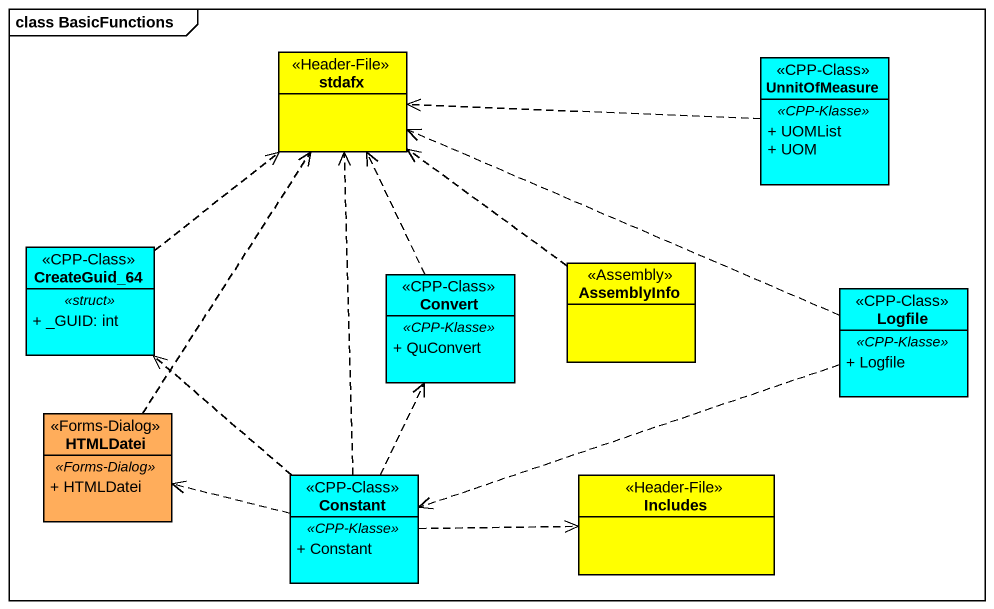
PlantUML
@startuml
mainframe class BasicFunctions
hide circle
hide empty members
skinparam classAttributeIconSize 0
class stdafx <<Header-File>> #FFFF00
class UnnitOfMeasure <<CPP-Class>> #00FFFF {
  .. <<CPP-Klasse>> ..
  + UOMList
  + UOM
}
class CreateGuid_64 <<CPP-Class>> #00FFFF {
  .. <<struct>> ..
  + _GUID: int
}
class Convert <<CPP-Class>> #00FFFF {
  .. <<CPP-Klasse>> ..
  + QuConvert
}
class AssemblyInfo <<Assembly>> #FFFF00
class Logfile <<CPP-Class>> #00FFFF {
  .. <<CPP-Klasse>> ..
  + Logfile
}
class HTMLDatei <<Forms-Dialog>> #FFAD5B {
  .. <<Forms-Dialog>> ..
  + HTMLDatei
}
class Constant <<CPP-Class>> #00FFFF {
  .. <<CPP-Klasse>> ..
  + Constant
}
class Includes <<Header-File>> #FFFF00
UnnitOfMeasure .left.> stdafx
CreateGuid_64 .up.> stdafx
Convert .up.> stdafx
AssemblyInfo .up.> stdafx
Logfile .left.> stdafx
Logfile .left.> Constant
HTMLDatei .up.> stdafx
Constant .up.> stdafx
Constant .up.> CreateGuid_64
Constant .up.> Convert
Constant .left.> HTMLDatei
Constant .right.> Includes
@enduml
